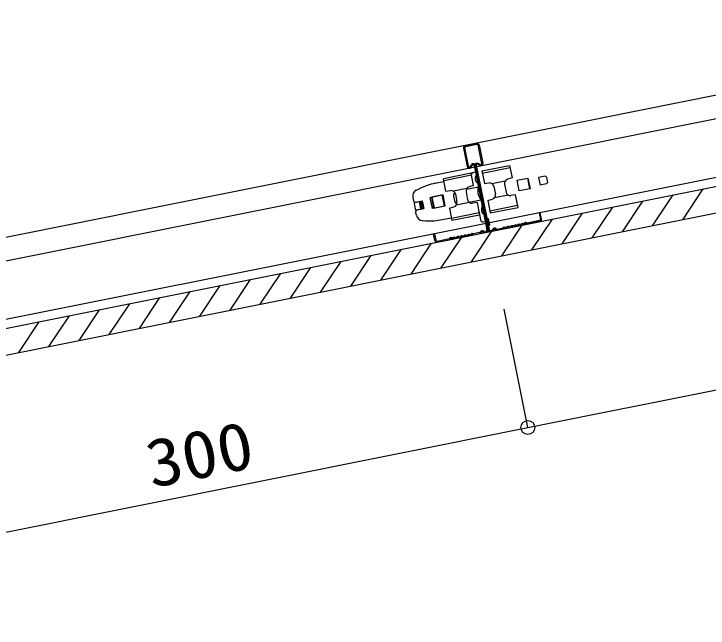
# Model space of a CAD drawing. Units: millimetres on the paper. Extents: x -203 to 207, y -139 to 146.
# Drawn here: x 144.3 to 176.2, y 38.63 to 66.84 of the extents above; entities that cross this region are included whole.
import ezdxf
from ezdxf.enums import TextEntityAlignment as Align

# ---------------------------------------------------------------- set-up
doc = ezdxf.new("R2010")
doc.units = ezdxf.units.MM
for name, color, linetype in [('1-0_断面', 134, 'Continuous'), ('1-1_寸法', 134, 'Continuous'), ('1-3_ＤＨクロス', 134, 'Continuous')]:
    doc.layers.add(name, color=color, linetype=linetype)
doc.styles.add('ＭＳ ゴシック', font='')
doc.styles.get('ＭＳ ゴシック').set_extended_font_data('MS Gothic')

msp = doc.modelspace()

# ---------------------------------------------------------------- linework, layer by layer
at = {"layer": '1-0_断面'}
for p, q in [((195.269, 66.843), (88.569, 45.503)), ((195.722, 65.853), (88.777, 44.464)), ((200.409, 64.098), (77.898, 39.596)), ((-51.917, 12.001), (200.409, 62.466)), ((165.8, 59.627), (167.075, 59.882)), ((165.821, 59.526), (167.095, 59.781)), ((165.31, 59.529), (164.035, 59.274)), ((165.33, 59.428), (164.056, 59.173)), ((165.424, 58.957), (165.31, 59.529)), ((165.405, 59.565), (165.503, 59.585)), ((165.8, 59.627), (165.915, 59.055)), ((168.705, 59.384), (168.41, 59.325)), ((168.763, 59.344), (168.812, 59.099)), ((163.661, 59.063), (164.061, 59.143)), ((164.15, 58.702), (164.035, 59.274)), ((165.915, 59.055), (166.132, 59.079)), ((166.259, 59.05), (166.873, 59.173)), ((166.84, 59.018), (166.911, 58.661)), ((167.415, 59.202), (167.915, 59.302)), ((167.513, 58.712), (167.415, 59.202)), ((167.894, 59.298), (167.992, 58.808)), ((167.905, 59.3), (168.003, 58.81)), ((167.915, 59.302), (168.013, 58.812)), ((168.41, 59.325), (168.479, 58.982)), ((168.773, 59.04), (168.479, 58.982)), ((162.787, 58.745), (162.919, 58.811)), ((164.15, 58.702), (164.367, 58.726)), ((165.108, 58.82), (164.494, 58.697)), ((165.09, 58.788), (165.64, 58.898)), ((165.424, 58.957), (165.215, 58.896)), ((166.35, 58.919), (166.421, 58.563)), ((168.013, 58.812), (167.513, 58.712)), ((175.031, 57.391), (175.973, 58.803)), ((162.626, 58.417), (162.657, 58.261)), ((163.433, 58.411), (163.482, 58.421)), ((163.533, 57.911), (163.433, 58.411)), ((164.021, 58.528), (163.482, 58.421)), ((163.482, 58.421), (163.582, 57.921)), ((163.983, 58.516), (163.483, 58.416)), ((163.483, 58.416), (163.581, 57.925)), ((163.504, 58.42), (163.602, 57.93)), ((164.081, 58.025), (163.983, 58.516)), ((164.121, 58.028), (164.021, 58.528)), ((164.503, 58.467), (164.542, 58.271)), ((164.585, 58.566), (164.656, 58.21)), ((165.075, 58.665), (165.146, 58.308)), ((166.388, 58.408), (167.002, 58.531)), ((173.644, 57.113), (174.586, 58.525)), ((162.684, 58.128), (162.733, 57.883)), ((162.723, 58.187), (163.017, 58.246)), ((162.751, 58.198), (163.065, 58.261)), ((162.919, 58.226), (162.988, 57.883)), ((162.968, 58.236), (163.037, 57.893)), ((163.017, 58.246), (163.086, 57.903)), ((163.065, 58.261), (163.136, 57.908)), ((165.237, 58.178), (164.623, 58.055)), ((165.207, 58.2), (165.758, 58.31)), ((165.581, 58.173), (165.364, 58.149)), ((165.581, 58.173), (165.696, 57.601)), ((166.072, 58.271), (166.281, 58.332)), ((166.072, 58.271), (166.186, 57.699)), ((166.166, 57.8), (167.441, 58.055)), ((172.258, 56.836), (173.199, 58.248)), ((162.791, 57.594), (162.759, 57.751)), ((162.792, 57.844), (163.086, 57.903)), ((162.822, 57.845), (163.136, 57.908)), ((163.582, 57.921), (163.533, 57.911)), ((163.581, 57.925), (164.081, 58.025)), ((163.582, 57.921), (164.121, 58.028)), ((164.307, 57.918), (164.516, 57.979)), ((164.307, 57.918), (164.421, 57.346)), ((165.67, 57.731), (165.742, 57.368)), ((166.186, 57.699), (167.461, 57.954)), ((170.871, 56.559), (171.812, 57.971)), ((163.994, 57.396), (164.395, 57.476)), ((165.675, 57.702), (164.401, 57.447)), ((165.696, 57.601), (164.421, 57.346)), ((165.936, 57.417), (166.103, 57.451)), ((168.097, 56.004), (169.039, 57.416)), ((169.484, 56.281), (170.426, 57.693)), ((163.065, 57.354), (163.213, 57.344)), ((165.86, 57.29), (165.958, 57.31)), ((166.711, 55.727), (167.652, 57.139)), ((165.324, 55.449), (166.265, 56.861)), ((163.937, 55.172), (164.879, 56.584)), ((162.55, 54.895), (163.492, 56.307)), ((161.164, 54.617), (162.105, 56.029)), ((159.777, 54.34), (160.718, 55.752)), ((157.003, 53.785), (157.945, 55.197)), ((158.39, 54.062), (159.332, 55.474)), ((155.617, 53.508), (156.558, 54.92)), ((154.23, 53.23), (155.171, 54.642)), ((152.843, 52.953), (153.785, 54.365)), ((151.456, 52.676), (152.398, 54.088)), ((150.07, 52.398), (151.011, 53.81)), ((148.683, 52.121), (149.624, 53.533)), ((145.909, 51.566), (146.851, 52.978)), ((147.296, 51.844), (148.238, 53.256)), ((144.523, 51.289), (145.464, 52.701))]:
    msp.add_line(p, q, dxfattribs=at)
for points in [[(-51.838, 13.241), (77.31, 39.07), (200.409, 63.69)], [(167.075, 59.882), (167.19, 59.31), (166.98, 59.249)], [(167.461, 57.954), (167.346, 58.526), (167.129, 58.502)], [(165.995, 57.123), (166.162, 57.157), (166.103, 57.451)]]:
    msp.add_lwpolyline(points, dxfattribs=at)
for centre, radius, start, end in [((165.424, 59.467), 0.1, 101.3099, 191.3099), ((165.777, 59.283), 0.29, 147.7071, 234.9127), ((168.714, 59.335), 0.05, 11.3099, 101.3099), ((164.249, 56.121), 3, 101.3099, 116.3099), ((166.154, 58.88), 0.2, 11.3099, 96.3099), ((167.036, 59.057), 0.2, 106.3099, 191.3099), ((168.763, 59.089), 0.05, 281.3099, 11.3099), ((162.92, 58.476), 0.3, 116.3099, 191.3099), ((164.389, 58.527), 0.2, 11.3099, 96.3099), ((165.271, 58.704), 0.2, 106.3099, 191.3099), ((166.211, 58.706), 0.603, 161.4471, 221.1728), ((164.699, 58.506), 0.2, 137.0867, 191.3099), ((166.225, 58.524), 0.2, 286.3099, 11.3099), ((167.107, 58.7), 0.2, 191.3099, 276.3099), ((162.736, 58.276), 0.08, 191.3099, 281.3099), ((162.733, 58.138), 0.05, 101.3099, 191.3099), ((164.46, 58.171), 0.2, 286.3099, 11.3099), ((164.738, 58.31), 0.2, 191.3099, 245.5332), ((165.342, 58.347), 0.2, 191.3099, 276.3099), ((162.782, 57.893), 0.05, 191.3099, 281.3099), ((162.838, 57.767), 0.08, 101.3099, 191.3099), ((166.062, 57.861), 0.29, 147.7071, 234.9127), ((163.085, 57.653), 0.3, 191.3099, 266.3099), ((163.406, 60.338), 3, 266.3099, 281.3099), ((165.84, 57.388), 0.1, 191.3099, 281.3099)]:
    msp.add_arc(centre, radius, start, end, dxfattribs=at)
at = {"layer": '1-1_寸法'}
for p, q in [((167.912, 47.844), (197.33, 53.727)), ((167.912, 47.844), (166.824, 53.287)), ((138.495, 41.96), (167.912, 47.844))]:
    msp.add_line(p, q, dxfattribs=at)
msp.add_circle((167.912, 47.844), 0.319, dxfattribs=at)
at = {"layer": '1-3_ＤＨクロス'}
for p, q in [((164.963, 60.68), (165.131, 59.837)), ((165.18, 59.846), (165.012, 60.69)), ((165.041, 60.798), (165.561, 60.902)), ((165.051, 60.749), (165.571, 60.852)), ((165.798, 59.97), (165.629, 60.813)), ((165.678, 60.823), (165.847, 59.98)), ((165.719, 59.92), (165.632, 59.978)), ((165.272, 59.831), (165.331, 59.918)), ((165.313, 59.801), (165.372, 59.89)), ((165.445, 59.876), (166.036, 56.917)), ((165.494, 59.886), (166.085, 56.927)), ((165.514, 59.784), (166.085, 56.927)), ((165.543, 59.895), (166.134, 56.937)), ((165.694, 59.877), (165.604, 59.937)), ((168.478, 57.712), (168.429, 57.702)), ((168.429, 57.702), (168.488, 57.408)), ((168.537, 57.418), (168.478, 57.712)), ((167.275, 57.114), (167.219, 57.103)), ((167.442, 57.148), (167.386, 57.136)), ((167.396, 57.087), (167.452, 57.099)), ((167.609, 57.181), (167.553, 57.17)), ((167.563, 57.121), (167.618, 57.132)), ((167.72, 57.203), (167.735, 57.206)), ((167.729, 57.154), (167.745, 57.157)), ((167.748, 57.215), (167.759, 57.231)), ((167.8, 57.203), (167.79, 57.187)), ((167.828, 57.209), (167.844, 57.198)), ((167.856, 57.25), (167.872, 57.24)), ((168.449, 57.349), (167.887, 57.237)), ((168.458, 57.3), (167.897, 57.188)), ((165.698, 56.799), (165.415, 56.742)), ((165.725, 56.819), (165.737, 56.84)), ((165.781, 56.816), (165.769, 56.795)), ((165.841, 56.828), (165.86, 56.813)), ((165.891, 56.852), (165.872, 56.867)), ((165.997, 56.859), (165.924, 56.844)), ((165.934, 56.795), (166.007, 56.81)), ((166.193, 56.898), (166.267, 56.912)), ((166.276, 56.863), (166.203, 56.849)), ((166.294, 56.933), (166.305, 56.954)), ((166.349, 56.93), (166.338, 56.909)), ((166.409, 56.942), (166.428, 56.927)), ((166.46, 56.966), (166.441, 56.981)), ((166.492, 56.958), (166.775, 57.014)), ((166.785, 56.965), (166.504, 56.909)), ((166.942, 57.048), (166.886, 57.036)), ((166.896, 56.987), (166.952, 56.999)), ((167.109, 57.081), (167.053, 57.07)), ((167.063, 57.021), (167.118, 57.032)), ((167.229, 57.054), (167.285, 57.065)), ((163.575, 56.731), (163.624, 56.741)), ((163.634, 56.437), (163.575, 56.731)), ((163.624, 56.741), (163.683, 56.447)), ((163.742, 56.408), (164.303, 56.52)), ((163.752, 56.358), (164.313, 56.471)), ((164.327, 56.544), (164.316, 56.528)), ((164.368, 56.517), (164.358, 56.501)), ((164.396, 56.522), (164.412, 56.512)), ((164.44, 56.553), (164.424, 56.564)), ((164.471, 56.553), (164.455, 56.55)), ((164.481, 56.504), (164.465, 56.501)), ((164.582, 56.576), (164.637, 56.587)), ((164.592, 56.526), (164.647, 56.538)), ((164.748, 56.609), (164.804, 56.62)), ((164.814, 56.571), (164.758, 56.56)), ((164.915, 56.642), (164.971, 56.653)), ((164.981, 56.604), (164.925, 56.593)), ((165.082, 56.676), (165.138, 56.687)), ((165.092, 56.627), (165.147, 56.638)), ((165.249, 56.709), (165.304, 56.72)), ((165.314, 56.671), (165.258, 56.66)), ((165.425, 56.693), (165.706, 56.749))]:
    msp.add_line(p, q, dxfattribs=at)
for centre, radius, start, end in [((165.061, 60.7), 0.1, 101.3099, 191.3099), ((165.061, 60.7), 0.05, 101.3099, 191.3099), ((165.58, 60.803), 0.1, 11.3099, 101.3099), ((165.58, 60.803), 0.05, 11.3099, 101.3099), ((165.582, 59.903), 0.09, 56.3099, 191.3099), ((165.749, 59.96), 0.1, 236.3099, 11.3099), ((165.749, 59.96), 0.05, 233.462, 11.3099), ((165.229, 59.856), 0.1, 191.3099, 326.3099), ((165.229, 59.856), 0.05, 191.3099, 329.1579), ((165.405, 59.868), 0.09, 11.3099, 146.3099), ((165.405, 59.868), 0.04, 11.3099, 146.3099), ((165.582, 59.903), 0.04, 56.3099, 191.3099), ((168.439, 57.398), 0.1, 281.3099, 11.3099), ((167.174, 57.043), 0.07, 62.3675, 140.2524), ((167.216, 57.123), 0.02, 242.3675, 281.3099), ((167.271, 57.134), 0.02, 281.3099, 320.2524), ((167.341, 57.076), 0.07, 62.3675, 140.2524), ((167.341, 57.076), 0.02, 64.44, 140.2524), ((167.382, 57.156), 0.07, 242.3675, 281.3099), ((167.382, 57.156), 0.02, 242.3675, 281.3099), ((167.438, 57.167), 0.02, 281.3099, 320.2524), ((167.438, 57.167), 0.07, 281.3099, 320.2524), ((167.507, 57.11), 0.07, 62.3675, 140.2524), ((167.507, 57.11), 0.02, 64.44, 140.2524), ((167.549, 57.189), 0.07, 242.3675, 281.3099), ((167.549, 57.189), 0.02, 242.3675, 281.3099), ((167.605, 57.201), 0.02, 281.3099, 320.2524), ((167.605, 57.201), 0.07, 281.3099, 320.2524), ((167.674, 57.143), 0.07, 62.3675, 140.2524), ((167.674, 57.143), 0.02, 62.3675, 138.1798), ((167.716, 57.223), 0.07, 242.3675, 281.3099), ((167.716, 57.223), 0.02, 242.3675, 281.3099), ((167.731, 57.226), 0.02, 281.3099, 326.3099), ((167.731, 57.226), 0.07, 281.3099, 326.3099), ((167.817, 57.192), 0.07, 56.3099, 146.3099), ((167.817, 57.192), 0.02, 56.3099, 146.3099), ((167.883, 57.256), 0.07, 236.3099, 281.3099), ((167.883, 57.256), 0.02, 236.3099, 281.3099), ((168.439, 57.398), 0.05, 281.3099, 11.3099), ((165.69, 56.838), 0.04, 281.3099, 331.3099), ((165.69, 56.838), 0.09, 281.3099, 331.3099), ((165.816, 56.797), 0.09, 51.3099, 151.3099), ((165.816, 56.797), 0.04, 51.3099, 151.3099), ((165.916, 56.883), 0.09, 231.3099, 281.3099), ((165.916, 56.883), 0.04, 231.3099, 281.3099), ((165.987, 56.908), 0.05, 281.3099, 11.3099), ((165.987, 56.908), 0.1, 281.3099, 11.3099), ((166.183, 56.947), 0.1, 191.3099, 281.3099), ((166.183, 56.947), 0.05, 191.3099, 281.3099), ((166.259, 56.952), 0.04, 281.3099, 331.3099), ((166.259, 56.952), 0.09, 281.3099, 331.3099), ((166.384, 56.911), 0.09, 51.3099, 151.3099), ((166.384, 56.911), 0.04, 51.3099, 151.3099), ((166.485, 56.997), 0.09, 231.3099, 281.3099), ((166.485, 56.997), 0.04, 231.3099, 281.3099), ((166.771, 57.034), 0.02, 281.3099, 320.2524), ((166.771, 57.034), 0.07, 281.3099, 320.2524), ((166.84, 56.976), 0.07, 62.3675, 140.2524), ((166.84, 56.976), 0.02, 64.44, 140.2524), ((166.882, 57.056), 0.07, 242.3675, 281.3099), ((166.882, 57.056), 0.02, 242.3675, 281.3099), ((166.938, 57.067), 0.02, 281.3099, 320.2524), ((166.938, 57.067), 0.07, 281.3099, 320.2524), ((167.007, 57.01), 0.07, 62.3675, 140.2524), ((167.007, 57.01), 0.02, 64.44, 140.2524), ((167.049, 57.089), 0.07, 242.3675, 281.3099), ((167.049, 57.089), 0.02, 242.3675, 281.3099), ((167.105, 57.1), 0.02, 281.3099, 320.2524), ((167.105, 57.1), 0.07, 281.3099, 320.2524), ((167.174, 57.043), 0.02, 64.44, 140.2524), ((167.216, 57.123), 0.07, 242.3675, 281.3099), ((167.271, 57.134), 0.07, 281.3099, 320.2524), ((164.299, 56.539), 0.02, 281.3099, 326.3099), ((164.299, 56.539), 0.07, 281.3099, 326.3099), ((164.385, 56.506), 0.07, 56.3099, 146.3099), ((164.385, 56.506), 0.02, 56.3099, 146.3099), ((164.451, 56.57), 0.07, 236.3099, 281.3099), ((164.451, 56.57), 0.02, 236.3099, 281.3099), ((164.467, 56.573), 0.02, 281.3099, 320.2524), ((164.467, 56.573), 0.07, 281.3099, 320.2524), ((164.536, 56.515), 0.07, 62.3675, 140.2524), ((164.536, 56.515), 0.02, 64.44, 140.2524), ((164.578, 56.595), 0.07, 242.3675, 281.3099), ((164.578, 56.595), 0.02, 242.3675, 281.3099), ((164.634, 56.606), 0.02, 281.3099, 320.2524), ((164.634, 56.606), 0.07, 281.3099, 320.2524), ((164.703, 56.549), 0.07, 62.3675, 140.2524), ((164.703, 56.549), 0.02, 62.3675, 138.1798), ((164.744, 56.628), 0.07, 242.3675, 281.3099), ((164.744, 56.628), 0.02, 242.3675, 281.3099), ((164.8, 56.64), 0.02, 281.3099, 320.2524), ((164.8, 56.64), 0.07, 281.3099, 320.2524), ((164.869, 56.582), 0.07, 62.3675, 140.2524), ((164.869, 56.582), 0.02, 62.3675, 138.1798), ((164.911, 56.662), 0.07, 242.3675, 281.3099), ((164.911, 56.662), 0.02, 242.3675, 281.3099), ((164.967, 56.673), 0.02, 281.3099, 320.2524), ((164.967, 56.673), 0.07, 281.3099, 320.2524), ((165.036, 56.615), 0.07, 62.3675, 140.2524), ((165.036, 56.615), 0.02, 62.3675, 138.1798), ((165.078, 56.695), 0.07, 242.3675, 281.3099), ((165.078, 56.695), 0.02, 242.3675, 281.3099), ((165.134, 56.706), 0.02, 281.3099, 320.2524), ((165.134, 56.706), 0.07, 281.3099, 320.2524), ((165.203, 56.649), 0.07, 62.3675, 140.2524), ((165.203, 56.649), 0.02, 62.3675, 138.1798), ((165.245, 56.728), 0.07, 242.3675, 281.3099), ((165.245, 56.728), 0.02, 242.3675, 281.3099), ((165.3, 56.74), 0.02, 281.3099, 320.2524), ((165.3, 56.74), 0.07, 281.3099, 320.2524), ((165.37, 56.682), 0.07, 62.3675, 140.2524), ((165.37, 56.682), 0.02, 62.3675, 138.1798), ((165.411, 56.762), 0.07, 242.3675, 281.3099), ((165.411, 56.762), 0.02, 242.3675, 281.3099), ((163.732, 56.457), 0.1, 191.3099, 281.3099), ((163.732, 56.457), 0.05, 191.3099, 281.3099)]:
    msp.add_arc(centre, radius, start, end, dxfattribs=at)

# ---------------------------------------------------------------- texts
at = {"layer": '1-1_寸法', "style": 'ＭＳ ゴシック', "width": 1.1}
msp.add_text('300', height=2.199, rotation=11.31, dxfattribs=at).set_placement((150.752, 44.412), align=Align.BOTTOM_LEFT)

doc.saveas('drawing.dxf')
